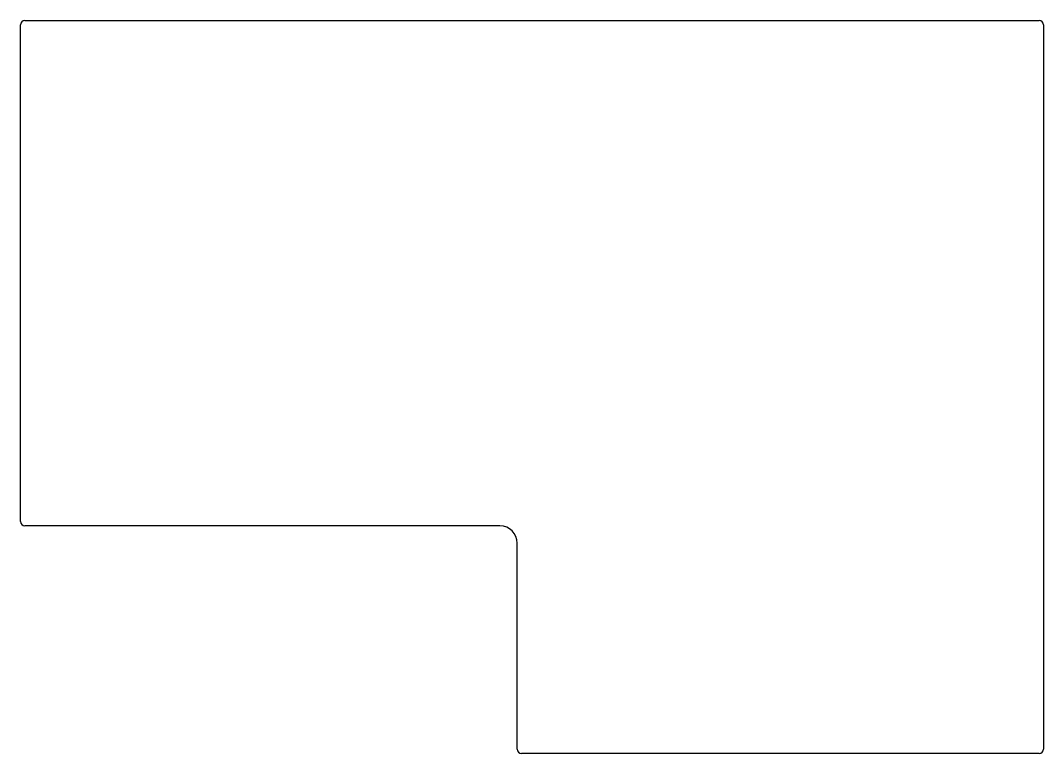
# Model space of a CAD drawing. Header units: millimetres. Extents: x 142 to 260, y -189 to -104.
import ezdxf

# ---------------------------------------------------------------- set-up
doc = ezdxf.new("R2010")
doc.units = ezdxf.units.MM

msp = doc.modelspace()

# ---------------------------------------------------------------- linework, layer by layer
for p, q in [((142.875, -104.275), (259.55625, -104.275)), ((142.375, -161.925), (142.375, -104.775)), ((260.05625, -104.775), (260.05625, -188.11875)), ((197.525, -162.425), (142.875, -162.425)), ((199.525, -188.11875), (199.525, -164.425)), ((259.55625, -188.61875), (200.025, -188.61875))]:
    msp.add_line(p, q)
for centre, radius, start, end in [((142.875, -104.775), 0.5, 90, 180), ((259.55625, -104.775), 0.5, 360, 90), ((142.875, -161.925), 0.5, 180, 270), ((197.525, -164.425), 2, 0, 90), ((200.025, -188.11875), 0.5, 180, 270), ((259.55625, -188.11875), 0.5, 270, 360)]:
    msp.add_arc(centre, radius, start, end)

doc.saveas('drawing.dxf')
